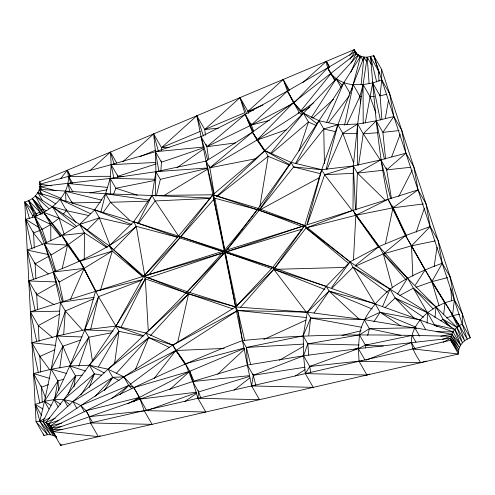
<?xml version="1.0" encoding="UTF-8"?>
<svg xmlns="http://www.w3.org/2000/svg" width="495" height="495" viewBox="0 0 495 495"><rect width="100%" height="100%" fill="white"/><g stroke="black" fill="none" stroke-linecap="round" stroke-linejoin="round"><path stroke-width="0.74" d="M161.525 150.567L161.537 147.665L153.636 133.922L122.754 161.828M357.44 164.915L357.637 124.047L363.076 84.589L367.197 57.203L373.75 55.694L381.645 69.436L470.25 337.813C463.419 339.954 457.764 346.624 458.469 354.005L60.6 445.351L52.699 431.615C52.241 423.621 43.065 419.711 36.036 421.672L24.75 201.985C33.431 200.017 42.05 191.311 39.489 181.894L354.173 49.648L356.48 53.652M457.937 326.954L452.492 315.637L454.379 299.927L450.172 276.99L442.27 263.247L438.056 240.304L430.155 226.568L425.947 203.624L418.046 189.888L413.839 166.945L405.937 153.203L401.73 130.265L393.828 116.523L376.262 120.842L357.637 124.047L353.312 165.98L352.991 210.369L355.825 215.3L378.656 247.364M84.237 259.869L84.484 232.916L79.615 224.452L35.362 195.909L44.414 212.021M365.329 348.059L365.353 345.139L359.457 334.88C362.835 315.989 376.299 301.535 390.041 289.105C406.03 277.831 423.937 269.862 442.27 263.247L431.869 281.643L415.992 287.255M155.263 196.07L155.919 171.685L155.449 151.73L153.636 133.922L158.487 151.427M427.136 323.346L427.439 312.698L436.008 306.962L445.036 302.674L454.379 299.927L462.281 313.669L462.844 316.577M356.035 209.67L357.402 173.089L353.312 165.98L321.713 169.667L293.609 166.957L290.961 162.354L264.918 150.622L252.431 132.159L245.235 114.364L240.026 97.62L204.732 129.511L205.437 135.246M353.479 259.788L355.825 215.3L388.099 199.318C378.217 152.367 374.498 104.457 370.532 56.727L379.913 73.557M160.869 171.115L161.469 162.193L161.092 160.85M63.688 334.49L65.309 311.021L60.359 302.414L53.373 272.027L44.315 243.552L28.661 200.679L42.026 214.261M110.379 194.09L110.181 178.398L111.177 164.656L110.441 152.076L89.855 170.676M369.617 374.016L366.95 375.018L359.048 361.276L358.38 348.61L359.457 334.88L369.381 328.686L414.779 327.764L451.774 334.187L460.653 345.114L454.812 329.435L390.041 289.105L353.09 267.201L350.021 261.861L304.691 225.565L258.192 208.395L212.862 194.789L152.002 195.5L105.577 193.749L39.346 189.35L41.029 193.91M31.958 248.979L25.635 219.242C47.173 214.651 74.244 195.278 67.246 170.231L60.625 178.695M436.639 326.446L434.294 324.621L427.439 312.698C420.49 318.817 414.272 326.211 412.069 335.412C409.272 345.615 415.633 354.445 420.67 362.686L424.166 361.678M434.981 317.561L436.008 306.962L383.303 253.892L379.04 246.479L352.991 210.369L306.714 227.7M54.97 434.752L56.084 436.986L53.615 435.55L50.552 434.746L47.594 434.69L39.86 421.239C48.918 382.06 57.686 342.633 60.359 302.414L94.285 297.316M361.115 84.707L363.936 57.067C359.716 56.411 355.589 53.831 354.173 49.648L349.761 55.291M381.874 119.078L380.086 95.826L381.719 79.843L381.645 69.436M308.744 335.22L310.643 317.963L307.327 312.19L235.614 306.937L188.626 293.851L145.326 278.864L143.779 276.179L109.265 245.897L79.615 224.452L61.937 235.403L44.315 243.552L27.225 250.105L33.388 279.093M443.644 314.647L445.036 302.674L425.112 269.899L405.603 235.564L388.099 199.318L392.981 207.82L406.265 235.069M198.056 390.549L198.644 391.929L197.895 398.277L205.796 412.019L144.175 410.609L139.472 397.411L133.836 387.616L123.849 376.862L108.071 369.183L89.403 365.211L69.807 365.984L51.214 369.214L33.567 373.552L39.891 403.289M114.648 363.268L118.967 331.328L115.948 326.075L143.779 276.179L178.633 235.905L212.862 194.789L264.918 150.622L303.41 113.182L336.154 78.853L358.207 54.883L360.212 57.779M73.941 387.053L75.512 375.903L69.807 365.984L98.53 296.678L141.422 280.349M59.759 368.045L62.884 346.222L57.03 336.043L65.309 311.021L93.685 298.77M358.566 165.231L363.237 133.78L376.262 120.842L382.889 132.369L385.58 158.969M434.14 266.489L437.029 247.197M137.598 223.783L152.002 195.5L155.919 171.685L206.038 161.116L252.431 132.159L293.535 102.521L356.443 53.386L357.941 55.743M259.795 206.848L268.166 156.278L264.918 150.622L216.928 196.243M117.606 177.773L117.859 176.282L117.445 174.933M169.092 147.504L161.537 147.665L196.831 115.768L251.615 385.945L313.23 387.35L305.328 373.614L303.577 355.787L303.2 335.864L307.327 312.19L326.304 286.302L350.021 261.861L379.04 246.479L405.603 235.564L430.155 226.568L411.512 245.848L383.303 253.892L355.558 266.112M385.339 118.262L388.396 100.633M54.574 399.372L57.927 380.878L51.214 369.214L62.884 346.222L80.772 340.003M372.525 83.247L372.797 81.749M365.223 123.008L372.692 82.968L381.719 79.843L389.621 93.58L393.828 116.523L382.889 132.369L399.038 130.562M385.537 243.262L392.981 207.82L392.665 205.92M344.532 125.192L353.201 84.651L363.936 57.067L367.197 57.203L371.399 64.517M177.674 342.33L188.626 293.851L187.419 291.753L143.779 276.179L179.815 237.959L272.714 267.418L453.018 331.823L460.653 345.114M62.166 268.766L67.53 245.13L84.484 232.916L106.703 247.463M90.74 329.107L98.53 296.678L80.011 261.174L61.937 235.403L32.293 198.563L39.848 211.705L40.213 214.552M156.346 195.902L160.324 179.345L155.919 171.685L110.181 178.398L39.934 186.603L41.32 189.764M367.705 335.542L369.381 328.686L364.178 319.646L307.327 312.19L237.674 310.526L172.73 345.139L123.849 376.862L50.521 425.824L52.748 430.285M100.9 211.835L105.577 193.749L110.181 178.398L155.003 179.246M326.118 169.21L337.893 124.777L353.201 84.651L363.076 84.589L372.692 82.968L380.086 95.826L386.898 94.223M352.96 85.072L360.657 56.195L362.928 60.136M307.104 224.056L321.713 169.667L337.893 124.777L357.637 124.047L363.237 133.78L380.191 159.885M346.846 124.567L359.927 96.346L363.076 84.589L370.068 96.742L375.897 112.934M351.592 90.399L352.131 88.481M352.669 86.569L353.201 84.651C340.48 83.68 326.991 75.141 326.415 61.312L302.884 82.572M92.472 361.387L88.791 337.219L84.565 329.868L95.473 291.369L142.554 279.557M100.436 290.348L112.26 251.101L109.265 245.897L133.656 221.779L152.002 195.5L210.653 198.043M226.729 249.994L258.192 208.395L290.961 162.354L321.713 169.667L304.691 225.565L273.834 269.367L240.459 307.358M298.924 150.901L308.484 122.005L303.41 113.182L293.535 102.521L287.416 91.043L283.22 79.466L247.927 111.356L248.44 113.411M416.177 232.204L424.394 208.172M78.829 366.232L88.791 337.219L111.783 332.727M307.302 224.396L324.646 174.76L321.713 169.667M310.773 372.741L309.721 366.479L303.577 355.787L307.791 343.852L303.2 335.864L310.643 317.963L364.178 319.646L416.598 328.358M89.205 387.597L94.366 373.843L89.403 365.211L115.948 326.075L145.326 278.864L148.24 330.245M391.7 156.68L400.226 134.225M113.429 194.554L115.836 188.236L110.181 178.398M68.025 394.552L75.512 375.903L82.3 375.161M135.395 369.462L148.661 337.584L146.044 333.036L115.948 326.075L84.565 329.868L57.03 336.043L31.977 342.695L38.307 372.426M350.875 72.14L358.207 54.883L359.729 57.531M382.567 306.492L390.041 289.105L350.021 261.861L306.058 227.941L304.691 225.565L212.862 194.789L180.663 236.851M326.545 122.519L343.839 82.622L360.657 56.195M327.065 169.234L342.8 133.304L357.637 124.047M70.445 299.388L84.156 268.377L112.26 251.101L142.783 276.73M45.014 418.207L39.86 421.239L50.552 434.746L42.923 421.474L54.048 399.657L69.807 365.984L88.791 337.219M120.848 327.579L145.326 278.864M398.76 196.496L412.236 170.088M462.281 313.669L462.349 324.077C455.957 326.799 450.4 333.024 450.568 340.269L458.469 354.005L412.768 348.944M295.725 163.103L319.028 120.731L343.839 82.622L350.182 93.648M350.98 63.069L356.443 53.386L357.594 55.391M98.468 366.758L118.967 331.328L142.721 336.334M397.572 294.141L407.552 278.11L379.04 246.479L355.825 215.3L306.752 227.768M104.327 390.604L112.749 377.32L123.849 376.862L175.824 350.516L237.674 310.526L306.591 317.549M80.852 395.072L94.366 373.843L101.723 375.235M311.176 117.81L336.154 78.853L341.903 85.004M415.311 285.139L425.112 269.899L405.603 235.564L392.646 206.483M373.96 321.657L380.073 312.289L375.161 303.744L329.07 291.11L326.304 286.302L273.834 269.367L272.714 267.418L224.241 250.866L133.656 221.779L37.886 192.66L42.366 200.45M39.965 421.394L35.151 404.415L44.463 401.259L57.927 380.878L63.787 379.22M226.784 250.086L259.238 210.214L319.028 120.731L337.893 124.777L342.8 133.304L353.579 162.682M148.939 200.042L105.577 193.749L94.718 209.824L79.615 224.452L107.508 247.228M349.928 59.214L355.107 51.647L356.19 53.46M314.096 312.927L329.07 291.11L372.178 309.01M102.923 212.856L110.478 202.276L147.689 201.168M331.687 287.453L350.021 261.861M138.643 223.177L155.133 200.945L210.196 198.439M49.729 417.873L42.923 421.474L53.615 435.55L46.06 422.408L63.781 399.595L89.403 365.211L118.967 331.328M328.618 122.642L349.303 95.807M154.186 378.428L175.824 350.516L224.247 348.418M236.635 305.724L212.862 194.789L214.842 198.223L259.238 210.214L293.609 166.957L320.766 173.788M296.121 163.789L323.755 128.954L337.893 124.777M53.064 431.733L48.535 423.85C122.475 356.202 197.715 288.82 258.192 208.395L259.238 210.214L302.457 226.58M300.682 111.035L330.895 73.706L335.325 79.942M270.883 152.961L303.41 113.182L319.028 120.731L323.755 128.954L324.429 163.635M148.42 275.189L179.815 237.959L178.633 235.905L271.743 268.63M189.56 292.786L225.027 252.24L304.691 225.565L272.714 267.418L235.614 306.937L172.73 345.139L148.661 337.584L108.071 369.183L112.749 377.32L119.153 380.55M180.712 236.938L214.842 198.223L235.614 306.937L237.674 310.526L244.641 340.071M48.918 409.006L44.463 401.259L54.048 399.657L75.512 375.903M116.245 373.453L148.661 337.584L169.03 347.28M150.56 335.505L188.626 293.851L232.644 308.812M95.182 396.316L112.749 377.32L72.994 401.618L63.781 399.595L54.048 399.657L58.261 406.983M302.012 229.16L225.027 252.24L187.419 291.753L235.614 306.937L273.834 269.367L306.058 227.941L348.666 263.507M119.84 394.781L128.762 385.401L133.836 387.616L146.656 410.689M295.602 101.401L327.671 67.827L355.107 51.647L356.351 53.813M113.763 249.554L136.286 226.357L177.804 237.421M302.507 114.209L293.535 102.521L256.992 140.091L209.874 167.799L214.094 193.663M63.391 213.908L66.565 210.691L66.491 209.397M87.454 229.903L99.34 217.868L129.566 224.81M332.071 288.121L353.09 267.201L387.35 292.285M307.327 312.19L329.07 291.11L359.704 319.665M385.104 307.531L395.165 298.009L427.439 312.698M253.619 131.057L251.367 125.037L287.416 91.043L327.671 67.827L330.66 73.031M41.345 210.301L42.836 208.902L46.103 210.759M217.738 374.14L244.264 349.439M188.626 293.851L146.044 333.036L172.73 345.139L185.421 363.726L189.764 371.275L194.201 381.602M169.865 389.466L189.208 371.782M312.667 118.212L333.574 99.248M391.409 198.334L386.682 169.884L405.937 153.203L380.903 159.835L353.312 165.98L324.646 174.76L351.667 209.892M271.272 153.642L308.484 122.005L316.119 125.476M293.801 101.574L294.209 102.861L287.416 91.043L245.235 114.364L206.861 146.712L208.581 158.759M67.821 406.624L63.781 399.595L94.366 373.843M264.794 151.105L252.431 132.159L209.874 167.799L206.038 161.116L213.964 194.516M384.368 253.019L405.603 235.564M355.255 265.475L379.04 246.479M217.064 196.478L268.166 156.278L289.16 165.089M234.048 390.147L249.87 377.902M111.561 398.642L128.762 385.401L123.849 376.862M133.532 401.872L139.472 397.411L189.764 371.275L244.363 348.313M51.938 223.592L59.159 218.196L74.918 227.353M129.968 384.504L175.824 350.516L172.73 345.139M35.133 310.699L28.809 280.968C66.912 267.795 104.977 252.413 136.286 226.357L133.656 221.779L177.686 237.21M355.825 215.3L392.981 207.82L418.046 189.888L30.393 311.831L36.717 341.562M177.024 167.632L203.278 149.224M184.913 401.488L196.855 393.172M301.121 111.449L313.415 102.991M39.848 211.705L36.364 214.081L37.051 215.931M295.379 375.965L304.939 369.641M163.647 195.785L208.049 168.9M440.587 320.822L443.105 319.3L456.897 327.405L464.595 340.789L459.422 325.599L431.869 281.643L425.112 269.899M79.355 261.663L67.53 245.13L50.948 255.086L55.867 271.272M46.524 242.29L42.1 229.501L50.738 224.489L60.39 236.356M279.316 360.261L303.553 346.296M37.484 309.796L36.71 294.704L55.403 284.173M385.357 200.376L357.402 173.089L380.903 159.835L386.682 169.884L410.819 167.273M35.9 278.933L35.12 263.841L48.968 256.181M127.871 403.79L139.472 397.411L140.549 399.403M112.26 251.101L80.011 261.174L84.156 268.377L59.146 282.063L63.255 301.368M443.118 342.342L450.611 338.271L458.772 349.687L451.044 336.254C381.49 334.62 311.739 333.222 242.439 340.603C177 365.434 114.401 396.841 51.672 427.723L52.643 429.419M259.238 210.214L319.516 177.544M399.706 295.552L413.35 288.189L436.008 306.962L456.897 327.405L462.46 342.738L454.812 329.435L434.294 324.621L437.425 326.638M59.518 314.139L38.294 325.568L39.105 341.346M56.789 437.988L52.699 431.615L98.357 436.683L100.213 435.687M41.178 186.708L39.965 184.202L111.177 164.656L155.449 151.73L201.069 136.645L245.235 114.364L251.367 125.037L292.91 103.535M301.35 111.66L309.938 107.341M366.95 375.018L305.328 373.614L309.721 366.479L358.38 348.61L365.353 345.139L412.069 335.412L413.35 335.987M250.018 125.693L206.861 146.712L201.069 136.645L207.677 160.009M364.178 319.646L380.073 312.289L420.113 319.918L425.539 329.354M263.786 339.471L305.96 320.11M55.23 418.244L46.06 422.408L56.084 436.986L54.951 435.018M32.757 217.794L32.651 215.721L34.508 214.904M40.689 372.203L39.878 356.431L54.574 349.909M61.937 444.77L60.6 445.351L60.291 443.922M139.936 156.736L155.647 150.14M161.537 147.665L200.147 131.435M203.377 135.976L196.831 115.768L204.732 129.511L243.998 113.008M246.51 113.287L240.026 97.62L247.927 111.356L262.975 105.033M34.31 248.069L33.536 232.984L39.959 230.367M42.242 402.379L41.469 387.294L48.324 384.621M446.459 317.994L452.492 315.637L459.484 314.232M52.699 431.615L450.568 340.269L458.413 351.84L450.611 338.271L358.38 348.61L303.577 355.787L253.261 375.278L251.615 385.945L259.51 399.682L197.895 398.277L189.764 371.275L133.836 387.616M365.861 360.218L411.432 342.49L415.175 348.994M311.046 365.966L309.721 366.479L358.801 361.164M353.436 349.711L358.733 347.682M442.363 339.409L451.044 336.254L459.44 347.521L451.774 334.187L440.828 336.21M147.986 410.207L150.653 409.247M151.322 409.006L195.977 392.888M286.698 129.653L256.992 140.091L252.431 132.159M303.577 355.787L247.395 365.069L192.673 381.546L139.992 399.106L52.352 429.672L53.602 431.838M48.535 423.85L58.893 420.28M202.733 148.123L161.469 162.193L155.449 151.73L204.002 146.99M79.615 224.452L99.34 217.868L109.909 245.062M147.98 277.973L223.035 252.908M155.882 162.465L111.177 164.656L117.859 176.282L156.179 163.901M185.118 364.357L175.824 350.516L185.421 363.726L192.673 381.546L198.644 391.929L249.059 376.559M222.998 252.84L143.779 276.179L186.757 293.114M424.865 361.48L426.263 361.078M185.421 363.726L244.351 348.004M250.829 123.731L251.367 125.037L269.367 120.39M298.033 113.002L299.364 112.656L301.647 114.995M439.022 305.607L431.869 281.643L447.554 277.652M139.472 397.411L86.081 410.763L80.759 405.51L72.994 401.618L76.966 408.53M342.008 335.424L361.171 330.71M61.609 423.231L50.521 425.824L52.037 428.466M160.324 179.345L207.813 168.275M412.83 276.191L411.512 245.848L435.111 240.923M237.674 310.526L242.439 340.603L246.386 347.459L303.2 335.864M154.929 180.421L115.836 188.236L137.449 195.228M255.68 158.746L209.874 167.799L209.323 165.85M43.937 435.414L47.594 434.69L36.036 421.672L43.937 435.414L43.523 433.936M247.927 111.356L253.533 110.329M89.997 192.92L107 189.839M308.756 355.163L307.791 343.852L359.457 334.88M305.019 367.21L253.261 375.278L247.395 365.069L246.386 347.459L303.701 344.093M235.41 142.944L206.861 146.712L206.038 144.187M360.075 361.146L359.048 361.276L420.67 362.686M361.103 361.01L362.123 360.874M392.981 207.82L423.256 203.965M139.992 399.106L196.552 392.182M62.525 301.919L53.373 272.027L84.156 268.377L95.653 291.017M61.337 426.603L51.672 427.723L52.829 429.728M55.193 271.792L44.315 243.552L67.53 245.13L61.937 235.403L84.484 232.916M357.402 173.089L382.499 170.342M192.673 381.546L248.936 375.724M142.244 411.147L89.292 416.654L86.081 410.763L89.576 416.846M142.975 411.073L144.447 410.918M204.732 129.511L218.332 128.205M368.243 344.86L365.353 345.139L383.303 346.03M370.068 96.742L374.362 96.352M363.237 133.78L377.976 132.722M155.919 171.685L207.628 167.96M324.646 174.76L352.718 173.33M276.612 269.286L344.749 267.43M59.487 311.151L30.393 311.831L38.294 325.568L52.557 337.547M100.491 202.43L72.06 202.863L65.396 191.268L101.599 200.11M70.977 183.466L68.626 176.424L110.397 176.3M62.698 429.641L52.352 429.672L53.751 431.949M436.392 331.755L453.018 331.823M342.8 133.304L357.105 133.638M307.791 343.852L359.191 345.003M92.256 421.802L89.292 416.654L90.455 422.947L152.076 424.351L144.175 410.609M56.257 281.958L28.809 280.968L36.71 294.704L54.258 304.716M57.03 336.043L81.984 336.965M353.201 84.651L359.927 96.346L361.375 96.401M84.565 329.868L113.237 331.081M117.859 176.282L123.521 176.69M69.659 191.243L68.056 183.503L107.149 187.376M55.527 345.38L31.977 342.695L39.878 356.431L49.803 369.876M51.319 185.804L39.965 184.202L41.512 186.893M310.643 317.963L361.548 327.257M48.312 254.535L27.225 250.105L35.12 263.841L48.337 273.865M369.381 328.686L400.888 335.35M88.853 215.572L66.565 210.691L52.532 206.669L59.159 218.196L64.183 234.358M323.755 128.954L335.183 131.565M56.022 190.742L39.934 186.603L41.456 189.251M51.214 369.214L66.738 373.49M49.803 378.44L33.567 373.552L41.469 387.294L45.404 397.448M69.807 365.984L85.499 371.009M115.948 326.075L143.89 335.907M50.849 240.805L50.738 224.489L43.807 212.442L59.159 218.196L58.187 217.286M324.769 289.414L273.834 269.367L306.312 312.246M131.874 224.6L94.718 209.824L99.34 217.868M61.157 198.359L39.346 189.35L42.353 194.585M415.491 326.985L380.073 312.289L400.554 325.809M90.826 213.852L60.031 199.324L66.565 210.691L76.119 222.546M46.085 243.565L34.73 216.68L50.738 224.489L49.859 223.251M89.403 365.211L104.321 372.945M73.699 203.767L72.06 202.863L71.794 201.57M264.918 150.622L290.021 164.915M42.96 408.969L35.151 404.415L41.407 415.293M38.808 227.446L25.635 219.242L33.536 232.984L42.824 244.771M37.886 192.66L55.811 203.928M44.463 401.259L51.103 405.504M390.041 289.105L395.165 298.009L423.423 317.233M54.048 399.657L60.638 404.316M303.41 113.182L316.973 123.694M52.532 206.669L76.496 226.351M63.781 399.595L70.117 405.015M109.265 245.897L142.548 276.328M129.832 220.337L110.478 202.276L105.577 193.749M48.962 208.643L35.362 195.909L36.865 197.369M42.836 208.902L32.293 198.563L42.83 213.376M436.008 306.962L443.105 319.3L451.162 327.356M29.354 218.221L24.75 201.985L33.116 210.697M35.436 213.116L36.364 214.081L28.661 200.679L36.017 216.457M413.35 288.189L433.187 308.93M395.165 298.009L414.204 318.229M65.309 311.021L82.387 330.072M131.441 388.402L128.762 385.401L80.759 405.51L84.453 411.933M405.838 279.613L383.303 253.892L392.424 287.83M49.865 223.468L50.738 224.489M443.105 319.3L447.944 325.159M354.575 213.679L355.41 214.762M43.807 212.442L60.941 236.053M66.652 243.924L67.53 245.13M451.737 314.399L459.422 325.599L467.206 339.131L373.75 55.694L378.291 70.222L379.059 81.192M264.441 150.882L256.992 140.091L299.364 112.656L293.535 102.521M61.937 235.403L79.342 261.236M83.414 267.275L84.156 268.377M178.052 235.317L155.133 200.945L152.002 195.5M445.036 302.674L459.113 326.211M431.869 281.643L444.993 303.274M353.09 267.201L375.061 303.918M98.53 296.678L116.245 326.706M366.585 61.677L363.936 57.067L364.58 58.911M329.707 67.035L326.415 61.312L329.324 67.821M336.154 78.853L340.931 87.157M330.895 73.706L334.806 80.506M462.349 324.077L470.25 337.813M407.552 278.11L427.315 312.481M289.476 90.344L283.22 79.466L288.412 90.511M414.779 327.764L419.599 336.154M412.069 335.412L415.998 342.237M358.38 348.61L364.858 359.884M224.241 250.866L225.027 252.24M116.696 162.954L110.441 152.076L114.147 164.179M70.538 175.954L67.246 170.231L70.172 176.585M68.626 176.424L72.697 183.503M68.056 183.503L72.944 191.992M40.8 184.183L39.489 181.894L40.8 184.418M34.73 216.68L42.1 229.501L41.642 228.263M24.75 201.985L32.651 215.721M44.315 243.552L50.948 255.086L50.41 253.805M53.373 272.027L59.146 282.063L58.651 280.783M90.455 422.947L98.357 436.683M53.441 432.389L54.574 434.356M411.512 245.848L425.081 269.713M430.508 279.254L431.188 280.448M327.671 67.827L331.112 73.91M354.173 49.648L356.61 53.998M287.416 91.043L293.9 102.781M80.011 261.174L95.752 291.351M388.328 90.913L389.621 93.58M293.597 101.562L294.209 102.861M41.462 228.127L42.1 229.501M245.235 114.364L253.075 131.515M62.884 346.222L70.742 364.691M198.644 391.929L200.791 397.955M367.841 59.159L367.197 57.203L369.109 83.562M371.182 58.794L370.532 56.727L376.726 82.071M33.122 231.505L33.536 232.984M255.865 385.444L252.933 373.954M380.903 159.835L390.635 198.489M251.027 123.67L251.367 125.037M246.386 347.459L250.643 364.679M379.733 94.378L380.086 95.826M376.262 120.842L384.368 158.988M386.249 167.842L386.682 169.884M34.805 262.356L35.12 263.841M36.234 292.477L36.71 294.704M39.563 354.946L39.878 356.431M41.147 385.809L41.469 387.294M372.692 82.968L380.339 120.019M111.177 164.656L113.838 178.132M155.449 151.73L158.932 171.456M136.286 226.357L144.757 275.579M57.927 380.878L58.905 390.518M359.927 96.346L360.527 103.152M65.396 191.268L65.984 200.982M450.172 276.99L450.295 279.093M450.846 288.232L451.601 300.88M452.405 314.232L452.492 315.637M353.312 165.98L355.552 209.985M363.076 84.589L363.2 123.533"/></g></svg>
